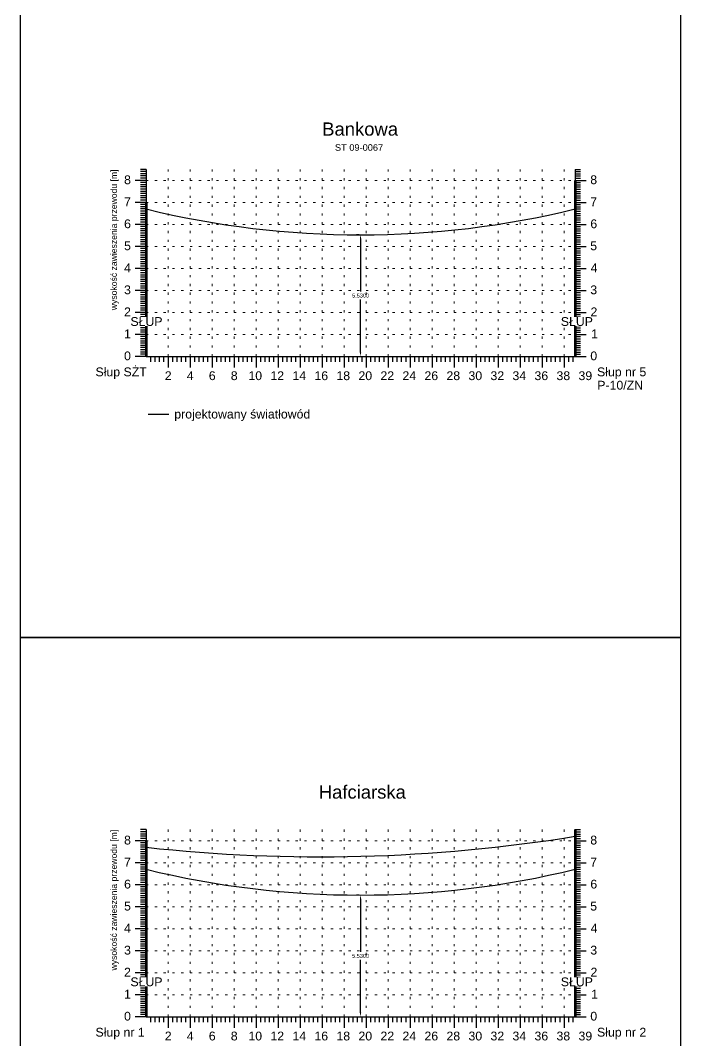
# Model space of a CAD drawing. Header units: metres. Extents: x -155 to 1812, y 681 to 886.
# Drawn here: x 834.54 to 864.54, y 722.21 to 768.57 of the extents above; entities that cross this region are included whole.
import ezdxf

# ---------------------------------------------------------------- set-up
doc = ezdxf.new("R2010")
doc.units = ezdxf.units.M
doc.header["$MEASUREMENT"] = 0
doc.linetypes.add('ACAD_ISO07W100', pattern=[3, 0, -3])
doc.styles.get("Standard").update_dxf_attribs({"font": 'arial.ttf'})
doc.dimstyles.get("Standard").update_dxf_attribs({"dimtxt": 0.18, "dimasz": 0.18, "dimexe": 0.18, "dimexo": 0.0625, "dimgap": 0.09, "dimtad": 0, "dimtih": 1, "dimtoh": 1, "dimdec": 4, "dimzin": 0, "dimdsep": 46, "dimtxsty": 'Standard', "dimcen": 0.09, "dimadec": 0, "dimazin": 0, "dimtfac": 1, "dimtdec": 4, "dimtofl": 0, "dimtmove": 0, "dimatfit": 3, "dimfxl": 1, "dimtolj": 1, "dimtzin": 0, "dimarcsym": 0})

# ---------------------------------------------------------------- blocks, each defined once
blk = doc.blocks.new('*D260')
at = {"color": 0, "lineweight": -2}
for p, q in [((849.938, 758.828), (849.82, 758.828)), ((850, 758.648), (850, 756.245)), ((850, 753.478), (850, 755.881)), ((842.913, 753.298), (850.18, 753.298))]:
    blk.add_line(p, q, dxfattribs=at)
at = {"color": 0}
for points in [[(850.03, 758.648), (849.97, 758.648), (850, 758.828)], [(849.97, 753.478), (850.03, 753.478), (850, 753.298)]]:
    blk.add_solid(points, dxfattribs=at)
at = {"layer": 'Defpoints', "color": 0}
for p in [(850, 758.828), (842.85, 753.298), (850, 753.298)]:
    blk.add_point(p, dxfattribs=at)
at = {"color": 0, "lineweight": 25, "insert": (850, 756.063), "char_height": 0.18, "attachment_point": 5}
blk.add_mtext('\\A1;5.5300', dxfattribs=at)
blk = doc.blocks.new('*D218')
at = {"color": 0, "lineweight": -2}
for p, q in [((849.938, 728.828), (849.82, 728.828)), ((850, 728.648), (850, 726.245)), ((850, 723.478), (850, 725.881)), ((842.913, 723.298), (850.18, 723.298))]:
    blk.add_line(p, q, dxfattribs=at)
at = {"color": 0}
for points in [[(850.03, 728.648), (849.97, 728.648), (850, 728.828)], [(849.97, 723.478), (850.03, 723.478), (850, 723.298)]]:
    blk.add_solid(points, dxfattribs=at)
at = {"layer": 'Defpoints', "color": 0}
for p in [(850, 728.828), (842.85, 723.298), (850, 723.298)]:
    blk.add_point(p, dxfattribs=at)
at = {"color": 0, "lineweight": 25, "insert": (850, 726.063), "char_height": 0.18, "attachment_point": 5}
blk.add_mtext('\\A1;5.5300', dxfattribs=at)

msp = doc.modelspace()

# ---------------------------------------------------------------- linework, layer by layer
for p, q in [((840.25039, 761.79803), (840.00039, 761.79803)), ((840.25039, 761.69803), (840.00039, 761.69803)), ((840.25039, 761.59803), (840.00039, 761.59803)), ((840.25039, 761.79803), (840.25039, 753.29803)), ((859.75039, 761.79803), (859.75039, 753.29803)), ((859.75039, 761.79803), (860.00039, 761.79803)), ((859.75039, 761.69803), (860.00039, 761.69803)), ((859.75039, 761.59803), (860.00039, 761.59803)), ((840.25039, 761.29803), (839.75039, 761.29803)), ((840.25039, 761.29803), (839.75039, 761.29803)), ((840.25039, 761.49803), (840.00039, 761.49803)), ((840.25039, 761.39803), (840.00039, 761.39803)), ((840.25039, 761.19803), (840.00039, 761.19803)), ((840.25039, 761.09803), (840.00039, 761.09803)), ((859.75039, 761.49803), (860.00039, 761.49803)), ((859.75039, 761.39803), (860.00039, 761.39803)), ((859.75039, 761.29803), (860.25039, 761.29803)), ((859.75039, 761.29803), (860.25039, 761.29803)), ((859.75039, 761.19803), (860.00039, 761.19803)), ((859.75039, 761.09803), (860.00039, 761.09803)), ((840.25039, 760.99803), (840.00039, 760.99803)), ((840.25039, 760.89803), (840.00039, 760.89803)), ((840.25039, 760.79803), (840.00039, 760.79803)), ((840.25039, 760.69803), (840.00039, 760.69803)), ((859.75039, 760.99803), (860.00039, 760.99803)), ((859.75039, 760.89803), (860.00039, 760.89803)), ((859.75039, 760.79803), (860.00039, 760.79803)), ((859.75039, 760.69803), (860.00039, 760.69803)), ((840.25039, 760.29803), (839.75039, 760.29803)), ((840.25039, 760.29803), (839.75039, 760.29803)), ((840.25039, 760.59803), (840.00039, 760.59803)), ((840.25039, 760.49803), (840.00039, 760.49803)), ((840.25039, 760.39803), (840.00039, 760.39803)), ((840.25039, 760.19803), (840.00039, 760.19803)), ((859.75039, 760.59803), (860.00039, 760.59803)), ((859.75039, 760.49803), (860.00039, 760.49803)), ((859.75039, 760.39803), (860.00039, 760.39803)), ((859.75039, 760.29803), (860.25039, 760.29803)), ((859.75039, 760.29803), (860.25039, 760.29803)), ((859.75039, 760.19803), (860.00039, 760.19803)), ((840.25039, 760.09803), (840.00039, 760.09803)), ((840.25039, 759.99803), (840.00039, 759.99803)), ((840.25039, 759.89803), (840.00039, 759.89803)), ((840.25039, 759.79803), (840.00039, 759.79803)), ((840.25039, 759.69803), (840.00039, 759.69803)), ((859.75039, 760.09803), (860.00039, 760.09803)), ((859.75039, 759.99803), (860.00039, 759.99803)), ((859.75039, 759.89803), (860.00039, 759.89803)), ((859.75039, 759.79803), (860.00039, 759.79803)), ((859.75039, 759.69803), (860.00039, 759.69803)), ((840.25039, 759.29803), (839.75039, 759.29803)), ((840.25039, 759.29803), (839.75039, 759.29803)), ((840.25039, 759.59803), (840.00039, 759.59803)), ((840.25039, 759.49803), (840.00039, 759.49803)), ((840.25039, 759.39803), (840.00039, 759.39803)), ((859.75039, 759.59803), (860.00039, 759.59803)), ((859.75039, 759.49803), (860.00039, 759.49803)), ((859.75039, 759.39803), (860.00039, 759.39803)), ((859.75039, 759.29803), (860.25039, 759.29803)), ((859.75039, 759.29803), (860.25039, 759.29803)), ((840.25039, 759.19803), (840.00039, 759.19803)), ((840.25039, 759.09803), (840.00039, 759.09803)), ((840.25039, 758.99803), (840.00039, 758.99803)), ((840.25039, 758.89803), (840.00039, 758.89803)), ((840.25039, 758.79803), (840.00039, 758.79803)), ((859.75039, 759.19803), (860.00039, 759.19803)), ((859.75039, 759.09803), (860.00039, 759.09803)), ((859.75039, 758.99803), (860.00039, 758.99803)), ((859.75039, 758.89803), (860.00039, 758.89803)), ((859.75039, 758.79803), (860.00039, 758.79803)), ((840.25039, 758.29803), (839.75039, 758.29803)), ((840.25039, 758.29803), (839.75039, 758.29803)), ((840.25039, 758.69803), (840.00039, 758.69803)), ((840.25039, 758.59803), (840.00039, 758.59803)), ((840.25039, 758.49803), (840.00039, 758.49803)), ((840.25039, 758.39803), (840.00039, 758.39803)), ((859.75039, 758.69803), (860.00039, 758.69803)), ((859.75039, 758.59803), (860.00039, 758.59803)), ((859.75039, 758.49803), (860.00039, 758.49803)), ((859.75039, 758.39803), (860.00039, 758.39803)), ((859.75039, 758.29803), (860.25039, 758.29803)), ((859.75039, 758.29803), (860.25039, 758.29803)), ((840.25039, 758.19803), (840.00039, 758.19803)), ((840.25039, 758.09803), (840.00039, 758.09803)), ((840.25039, 757.99803), (840.00039, 757.99803)), ((840.25039, 757.89803), (840.00039, 757.89803)), ((859.75039, 758.19803), (860.00039, 758.19803)), ((859.75039, 758.09803), (860.00039, 758.09803)), ((859.75039, 757.99803), (860.00039, 757.99803)), ((859.75039, 757.89803), (860.00039, 757.89803)), ((840.25039, 757.79803), (840.00039, 757.79803)), ((840.25039, 757.69803), (840.00039, 757.69803)), ((840.25039, 757.59803), (840.00039, 757.59803)), ((840.25039, 757.49803), (840.00039, 757.49803)), ((840.25039, 757.39803), (840.00039, 757.39803)), ((859.75039, 757.79803), (860.00039, 757.79803)), ((859.75039, 757.69803), (860.00039, 757.69803)), ((859.75039, 757.59803), (860.00039, 757.59803)), ((859.75039, 757.49803), (860.00039, 757.49803)), ((859.75039, 757.39803), (860.00039, 757.39803)), ((840.25039, 757.29803), (839.75039, 757.29803)), ((840.25039, 757.29803), (839.75039, 757.29803)), ((840.25039, 757.19803), (840.00039, 757.19803)), ((840.25039, 757.09803), (840.00039, 757.09803)), ((840.25039, 756.99803), (840.00039, 756.99803)), ((859.75039, 757.29803), (860.25039, 757.29803)), ((859.75039, 757.29803), (860.25039, 757.29803)), ((859.75039, 757.19803), (860.00039, 757.19803)), ((859.75039, 757.09803), (860.00039, 757.09803)), ((859.75039, 756.99803), (860.00039, 756.99803)), ((840.25039, 756.89803), (840.00039, 756.89803)), ((840.25039, 756.79803), (840.00039, 756.79803)), ((840.25039, 756.69803), (840.00039, 756.69803)), ((840.25039, 756.59803), (840.00039, 756.59803)), ((840.25039, 756.49803), (840.00039, 756.49803)), ((859.75039, 756.89803), (860.00039, 756.89803)), ((859.75039, 756.79803), (860.00039, 756.79803)), ((859.75039, 756.69803), (860.00039, 756.69803)), ((859.75039, 756.59803), (860.00039, 756.59803)), ((859.75039, 756.49803), (860.00039, 756.49803)), ((840.25039, 756.29803), (839.75039, 756.29803)), ((840.25039, 756.29803), (839.75039, 756.29803)), ((840.25039, 756.39803), (840.00039, 756.39803)), ((840.25039, 756.19803), (840.00039, 756.19803)), ((840.25039, 756.09803), (840.00039, 756.09803)), ((840.25039, 755.99803), (840.00039, 755.99803)), ((859.75039, 756.39803), (860.00039, 756.39803)), ((859.75039, 756.29803), (860.25039, 756.29803)), ((859.75039, 756.29803), (860.25039, 756.29803)), ((859.75039, 756.19803), (860.00039, 756.19803)), ((859.75039, 756.09803), (860.00039, 756.09803)), ((859.75039, 755.99803), (860.00039, 755.99803)), ((840.25039, 755.89803), (840.00039, 755.89803)), ((840.25039, 755.79803), (840.00039, 755.79803)), ((840.25039, 755.69803), (840.00039, 755.69803)), ((840.25039, 755.59803), (840.00039, 755.59803)), ((859.75039, 755.89803), (860.00039, 755.89803)), ((859.75039, 755.79803), (860.00039, 755.79803)), ((859.75039, 755.69803), (860.00039, 755.69803)), ((859.75039, 755.59803), (860.00039, 755.59803)), ((840.25039, 755.29803), (839.75039, 755.29803)), ((840.25039, 755.29803), (839.75039, 755.29803)), ((840.25039, 755.49803), (840.00039, 755.49803)), ((840.25039, 755.39803), (840.00039, 755.39803)), ((840.25039, 755.19803), (840.00039, 755.19803)), ((840.25039, 755.09803), (840.00039, 755.09803)), ((859.75039, 755.49803), (860.00039, 755.49803)), ((859.75039, 755.39803), (860.00039, 755.39803)), ((859.75039, 755.29803), (860.25039, 755.29803)), ((859.75039, 755.29803), (860.25039, 755.29803)), ((859.75039, 755.19803), (860.00039, 755.19803)), ((859.75039, 755.09803), (860.00039, 755.09803)), ((840.25039, 754.99803), (840.00039, 754.99803)), ((840.25039, 754.89803), (840.00039, 754.89803)), ((840.25039, 754.79803), (840.00039, 754.79803)), ((840.25039, 754.69803), (840.00039, 754.69803)), ((840.25039, 754.59803), (840.00039, 754.59803)), ((859.75039, 754.99803), (860.00039, 754.99803)), ((859.75039, 754.89803), (860.00039, 754.89803)), ((859.75039, 754.79803), (860.00039, 754.79803)), ((859.75039, 754.69803), (860.00039, 754.69803)), ((859.75039, 754.59803), (860.00039, 754.59803)), ((840.25039, 754.29803), (839.75039, 754.29803)), ((840.25039, 754.29803), (839.75039, 754.29803)), ((840.25039, 754.49803), (840.00039, 754.49803)), ((840.25039, 754.39803), (840.00039, 754.39803)), ((840.25039, 754.19803), (840.00039, 754.19803)), ((859.75039, 754.49803), (860.00039, 754.49803)), ((859.75039, 754.39803), (860.00039, 754.39803)), ((859.75039, 754.29803), (860.25039, 754.29803)), ((859.75039, 754.29803), (860.25039, 754.29803)), ((859.75039, 754.19803), (860.00039, 754.19803)), ((840.25039, 754.09803), (840.00039, 754.09803)), ((840.25039, 753.99803), (840.00039, 753.99803)), ((840.25039, 753.89803), (840.00039, 753.89803)), ((840.25039, 753.79803), (840.00039, 753.79803)), ((840.25039, 753.69803), (840.00039, 753.69803)), ((859.75039, 754.09803), (860.00039, 754.09803)), ((859.75039, 753.99803), (860.00039, 753.99803)), ((859.75039, 753.89803), (860.00039, 753.89803)), ((859.75039, 753.79803), (860.00039, 753.79803)), ((859.75039, 753.69803), (860.00039, 753.69803)), ((840.25039, 753.29803), (839.75039, 753.29803)), ((840.25039, 753.59803), (840.00039, 753.59803)), ((840.25039, 753.49803), (840.00039, 753.49803)), ((840.25039, 753.39803), (840.00039, 753.39803)), ((840.25039, 753.29803), (840.00039, 753.29803)), ((840.25039, 753.29803), (859.75039, 753.29803)), ((840.45039, 753.29803), (840.45039, 753.04803)), ((840.65039, 753.29803), (840.65039, 753.04803)), ((840.85039, 753.29803), (840.85039, 753.04803)), ((841.05039, 753.29803), (841.05039, 753.04803)), ((841.25039, 753.29803), (841.25039, 752.79803)), ((841.45039, 753.29803), (841.45039, 753.04803)), ((841.65039, 753.29803), (841.65039, 753.04803)), ((841.85039, 753.29803), (841.85039, 753.04803)), ((842.05039, 753.29803), (842.05039, 753.04803)), ((842.25039, 753.29803), (842.25039, 752.79803)), ((842.45039, 753.29803), (842.45039, 753.04803)), ((842.65039, 753.29803), (842.65039, 753.04803)), ((842.85039, 753.29803), (842.85039, 753.04803)), ((843.05039, 753.29803), (843.05039, 753.04803)), ((843.25039, 753.29803), (843.25039, 752.79803)), ((843.45039, 753.29803), (843.45039, 753.04803)), ((843.65039, 753.29803), (843.65039, 753.04803)), ((843.85039, 753.29803), (843.85039, 753.04803)), ((844.05039, 753.29803), (844.05039, 753.04803)), ((844.25039, 753.29803), (844.25039, 752.79803)), ((844.45039, 753.29803), (844.45039, 753.04803)), ((844.65039, 753.29803), (844.65039, 753.04803)), ((844.85039, 753.29803), (844.85039, 753.04803)), ((845.05039, 753.29803), (845.05039, 753.04803)), ((845.25039, 753.29803), (845.25039, 752.79803)), ((845.45039, 753.29803), (845.45039, 753.04803)), ((845.65039, 753.29803), (845.65039, 753.04803)), ((845.85039, 753.29803), (845.85039, 753.04803)), ((846.05039, 753.29803), (846.05039, 753.04803)), ((846.25039, 753.29803), (846.25039, 752.79803)), ((846.45039, 753.29803), (846.45039, 753.04803)), ((846.65039, 753.29803), (846.65039, 753.04803)), ((846.85039, 753.29803), (846.85039, 753.04803)), ((847.05039, 753.29803), (847.05039, 753.04803)), ((847.25039, 753.29803), (847.25039, 752.79803)), ((847.45039, 753.29803), (847.45039, 753.04803)), ((847.65039, 753.29803), (847.65039, 753.04803)), ((847.85039, 753.29803), (847.85039, 753.04803)), ((848.05039, 753.29803), (848.05039, 753.04803)), ((848.25039, 753.29803), (848.25039, 752.79803)), ((848.45039, 753.29803), (848.45039, 753.04803)), ((848.65039, 753.29803), (848.65039, 753.04803)), ((848.85039, 753.29803), (848.85039, 753.04803)), ((849.05039, 753.29803), (849.05039, 753.04803)), ((849.25039, 753.29803), (849.25039, 752.79803)), ((849.45039, 753.29803), (849.45039, 753.04803)), ((849.65039, 753.29803), (849.65039, 753.04803)), ((849.85039, 753.29803), (849.85039, 753.04803)), ((850.05039, 753.29803), (850.05039, 753.04803)), ((850.25039, 753.29803), (850.25039, 752.79803)), ((850.45039, 753.29803), (850.45039, 753.04803)), ((850.65039, 753.29803), (850.65039, 753.04803)), ((850.85039, 753.29803), (850.85039, 753.04803)), ((851.05039, 753.29803), (851.05039, 753.04803)), ((851.25039, 753.29803), (851.25039, 752.79803)), ((851.45039, 753.29803), (851.45039, 753.04803)), ((851.65039, 753.29803), (851.65039, 753.04803)), ((851.85039, 753.29803), (851.85039, 753.04803)), ((852.05039, 753.29803), (852.05039, 753.04803)), ((852.25039, 753.29803), (852.25039, 752.79803)), ((852.45039, 753.29803), (852.45039, 753.04803)), ((852.65039, 753.29803), (852.65039, 753.04803)), ((852.85039, 753.29803), (852.85039, 753.04803)), ((853.05039, 753.29803), (853.05039, 753.04803)), ((853.25039, 753.29803), (853.25039, 752.79803)), ((853.45039, 753.29803), (853.45039, 753.04803)), ((853.65039, 753.29803), (853.65039, 753.04803)), ((853.85039, 753.29803), (853.85039, 753.04803)), ((854.05039, 753.29803), (854.05039, 753.04803)), ((854.25039, 753.29803), (854.25039, 752.79803)), ((854.45039, 753.29803), (854.45039, 753.04803)), ((854.65039, 753.29803), (854.65039, 753.04803)), ((854.85039, 753.29803), (854.85039, 753.04803)), ((855.05039, 753.29803), (855.05039, 753.04803)), ((855.25039, 753.29803), (855.25039, 752.79803)), ((855.45039, 753.29803), (855.45039, 753.04803)), ((855.65039, 753.29803), (855.65039, 753.04803)), ((855.85039, 753.29803), (855.85039, 753.04803)), ((856.05039, 753.29803), (856.05039, 753.04803)), ((856.25039, 753.29803), (856.25039, 752.79803)), ((856.45039, 753.29803), (856.45039, 753.04803)), ((856.65039, 753.29803), (856.65039, 753.04803)), ((856.85039, 753.29803), (856.85039, 753.04803)), ((857.05039, 753.29803), (857.05039, 753.04803)), ((857.25039, 753.29803), (857.25039, 752.79803)), ((857.45039, 753.29803), (857.45039, 753.04803)), ((857.65039, 753.29803), (857.65039, 753.04803)), ((857.85039, 753.29803), (857.85039, 753.04803)), ((858.05039, 753.29803), (858.05039, 753.04803)), ((858.25039, 753.29803), (858.25039, 752.79803)), ((858.45039, 753.29803), (858.45039, 753.04803)), ((858.65039, 753.29803), (858.65039, 753.04803)), ((858.85039, 753.29803), (858.85039, 753.04803)), ((859.05039, 753.29803), (859.05039, 753.04803)), ((859.25039, 753.29803), (859.25039, 752.79803)), ((859.45039, 753.29803), (859.45039, 753.04803)), ((859.65039, 753.29803), (859.65039, 753.04803)), ((859.75039, 753.59803), (860.00039, 753.59803)), ((859.75039, 753.49803), (860.00039, 753.49803)), ((859.75039, 753.39803), (860.00039, 753.39803)), ((859.75039, 753.29803), (860.25039, 753.29803)), ((859.75039, 753.29803), (860.00039, 753.29803)), ((840.25039, 731.79803), (840.00039, 731.79803)), ((840.25039, 731.69803), (840.00039, 731.69803)), ((840.25039, 731.59803), (840.00039, 731.59803)), ((840.25039, 731.49803), (840.00039, 731.49803)), ((840.25039, 731.79803), (840.25039, 723.29803)), ((859.75039, 731.79803), (859.75039, 723.29803)), ((859.75039, 731.79803), (860.00039, 731.79803)), ((859.75039, 731.69803), (860.00039, 731.69803)), ((859.75039, 731.59803), (860.00039, 731.59803)), ((859.75039, 731.49803), (860.00039, 731.49803)), ((840.25039, 731.29803), (839.75039, 731.29803)), ((840.25039, 731.29803), (839.75039, 731.29803)), ((840.25039, 731.39803), (840.00039, 731.39803)), ((840.25039, 731.19803), (840.00039, 731.19803)), ((840.25039, 731.09803), (840.00039, 731.09803)), ((840.25039, 730.99803), (840.00039, 730.99803)), ((859.75039, 731.39803), (860.00039, 731.39803)), ((859.75039, 731.29803), (860.25039, 731.29803)), ((859.75039, 731.29803), (860.25039, 731.29803)), ((859.75039, 731.19803), (860.00039, 731.19803)), ((859.75039, 731.09803), (860.00039, 731.09803)), ((859.75039, 730.99803), (860.00039, 730.99803)), ((840.25039, 730.89803), (840.00039, 730.89803)), ((840.25039, 730.79803), (840.00039, 730.79803)), ((840.25039, 730.69803), (840.00039, 730.69803)), ((840.25039, 730.59803), (840.00039, 730.59803)), ((840.25039, 730.49803), (840.00039, 730.49803)), ((859.75039, 730.89803), (860.00039, 730.89803)), ((859.75039, 730.79803), (860.00039, 730.79803)), ((859.75039, 730.69803), (860.00039, 730.69803)), ((859.75039, 730.59803), (860.00039, 730.59803)), ((859.75039, 730.49803), (860.00039, 730.49803)), ((840.25039, 730.29803), (839.75039, 730.29803)), ((840.25039, 730.29803), (839.75039, 730.29803)), ((840.25039, 730.39803), (840.00039, 730.39803)), ((840.25039, 730.19803), (840.00039, 730.19803)), ((840.25039, 730.09803), (840.00039, 730.09803)), ((859.75039, 730.39803), (860.00039, 730.39803)), ((859.75039, 730.29803), (860.25039, 730.29803)), ((859.75039, 730.29803), (860.25039, 730.29803)), ((859.75039, 730.19803), (860.00039, 730.19803)), ((859.75039, 730.09803), (860.00039, 730.09803)), ((840.25039, 729.99803), (840.00039, 729.99803)), ((840.25039, 729.89803), (840.00039, 729.89803)), ((840.25039, 729.79803), (840.00039, 729.79803)), ((840.25039, 729.69803), (840.00039, 729.69803)), ((840.25039, 729.59803), (840.00039, 729.59803)), ((859.75039, 729.99803), (860.00039, 729.99803)), ((859.75039, 729.89803), (860.00039, 729.89803)), ((859.75039, 729.79803), (860.00039, 729.79803)), ((859.75039, 729.69803), (860.00039, 729.69803)), ((859.75039, 729.59803), (860.00039, 729.59803)), ((840.25039, 729.29803), (839.75039, 729.29803)), ((840.25039, 729.29803), (839.75039, 729.29803)), ((840.25039, 729.49803), (840.00039, 729.49803)), ((840.25039, 729.39803), (840.00039, 729.39803)), ((840.25039, 729.19803), (840.00039, 729.19803)), ((840.25039, 729.09803), (840.00039, 729.09803)), ((859.75039, 729.49803), (860.00039, 729.49803)), ((859.75039, 729.39803), (860.00039, 729.39803)), ((859.75039, 729.29803), (860.25039, 729.29803)), ((859.75039, 729.29803), (860.25039, 729.29803)), ((859.75039, 729.19803), (860.00039, 729.19803)), ((859.75039, 729.09803), (860.00039, 729.09803)), ((840.25039, 728.99803), (840.00039, 728.99803)), ((840.25039, 728.89803), (840.00039, 728.89803)), ((840.25039, 728.79803), (840.00039, 728.79803)), ((840.25039, 728.69803), (840.00039, 728.69803)), ((859.75039, 728.99803), (860.00039, 728.99803)), ((859.75039, 728.89803), (860.00039, 728.89803)), ((859.75039, 728.79803), (860.00039, 728.79803)), ((859.75039, 728.69803), (860.00039, 728.69803)), ((840.25039, 728.29803), (839.75039, 728.29803)), ((840.25039, 728.29803), (839.75039, 728.29803)), ((840.25039, 728.59803), (840.00039, 728.59803)), ((840.25039, 728.49803), (840.00039, 728.49803)), ((840.25039, 728.39803), (840.00039, 728.39803)), ((840.25039, 728.19803), (840.00039, 728.19803)), ((859.75039, 728.59803), (860.00039, 728.59803)), ((859.75039, 728.49803), (860.00039, 728.49803)), ((859.75039, 728.39803), (860.00039, 728.39803)), ((859.75039, 728.29803), (860.25039, 728.29803)), ((859.75039, 728.29803), (860.25039, 728.29803)), ((859.75039, 728.19803), (860.00039, 728.19803)), ((840.25039, 728.09803), (840.00039, 728.09803)), ((840.25039, 727.99803), (840.00039, 727.99803)), ((840.25039, 727.89803), (840.00039, 727.89803)), ((840.25039, 727.79803), (840.00039, 727.79803)), ((859.75039, 728.09803), (860.00039, 728.09803)), ((859.75039, 727.99803), (860.00039, 727.99803)), ((859.75039, 727.89803), (860.00039, 727.89803)), ((859.75039, 727.79803), (860.00039, 727.79803)), ((840.25039, 727.29803), (839.75039, 727.29803)), ((840.25039, 727.29803), (839.75039, 727.29803)), ((840.25039, 727.69803), (840.00039, 727.69803)), ((840.25039, 727.59803), (840.00039, 727.59803)), ((840.25039, 727.49803), (840.00039, 727.49803)), ((840.25039, 727.39803), (840.00039, 727.39803)), ((859.75039, 727.69803), (860.00039, 727.69803)), ((859.75039, 727.59803), (860.00039, 727.59803)), ((859.75039, 727.49803), (860.00039, 727.49803)), ((859.75039, 727.39803), (860.00039, 727.39803)), ((859.75039, 727.29803), (860.25039, 727.29803)), ((859.75039, 727.29803), (860.25039, 727.29803)), ((840.25039, 727.19803), (840.00039, 727.19803)), ((840.25039, 727.09803), (840.00039, 727.09803)), ((840.25039, 726.99803), (840.00039, 726.99803)), ((840.25039, 726.89803), (840.00039, 726.89803)), ((840.25039, 726.79803), (840.00039, 726.79803)), ((859.75039, 727.19803), (860.00039, 727.19803)), ((859.75039, 727.09803), (860.00039, 727.09803)), ((859.75039, 726.99803), (860.00039, 726.99803)), ((859.75039, 726.89803), (860.00039, 726.89803)), ((859.75039, 726.79803), (860.00039, 726.79803)), ((840.25039, 726.69803), (840.00039, 726.69803)), ((840.25039, 726.59803), (840.00039, 726.59803)), ((840.25039, 726.49803), (840.00039, 726.49803)), ((840.25039, 726.39803), (840.00039, 726.39803)), ((859.75039, 726.69803), (860.00039, 726.69803)), ((859.75039, 726.59803), (860.00039, 726.59803)), ((859.75039, 726.49803), (860.00039, 726.49803)), ((859.75039, 726.39803), (860.00039, 726.39803)), ((840.25039, 726.29803), (839.75039, 726.29803)), ((840.25039, 726.29803), (839.75039, 726.29803)), ((840.25039, 726.19803), (840.00039, 726.19803)), ((840.25039, 726.09803), (840.00039, 726.09803)), ((840.25039, 725.99803), (840.00039, 725.99803)), ((840.25039, 725.89803), (840.00039, 725.89803)), ((859.75039, 726.29803), (860.25039, 726.29803)), ((859.75039, 726.29803), (860.25039, 726.29803)), ((859.75039, 726.19803), (860.00039, 726.19803)), ((859.75039, 726.09803), (860.00039, 726.09803)), ((859.75039, 725.99803), (860.00039, 725.99803)), ((859.75039, 725.89803), (860.00039, 725.89803)), ((840.25039, 725.79803), (840.00039, 725.79803)), ((840.25039, 725.69803), (840.00039, 725.69803)), ((840.25039, 725.59803), (840.00039, 725.59803)), ((840.25039, 725.49803), (840.00039, 725.49803)), ((840.25039, 725.39803), (840.00039, 725.39803)), ((859.75039, 725.79803), (860.00039, 725.79803)), ((859.75039, 725.69803), (860.00039, 725.69803)), ((859.75039, 725.59803), (860.00039, 725.59803)), ((859.75039, 725.49803), (860.00039, 725.49803)), ((859.75039, 725.39803), (860.00039, 725.39803)), ((840.25039, 725.29803), (839.75039, 725.29803)), ((840.25039, 725.29803), (839.75039, 725.29803)), ((840.25039, 725.19803), (840.00039, 725.19803)), ((840.25039, 725.09803), (840.00039, 725.09803)), ((840.25039, 724.99803), (840.00039, 724.99803)), ((859.75039, 725.29803), (860.25039, 725.29803)), ((859.75039, 725.29803), (860.25039, 725.29803)), ((859.75039, 725.19803), (860.00039, 725.19803)), ((859.75039, 725.09803), (860.00039, 725.09803)), ((859.75039, 724.99803), (860.00039, 724.99803)), ((840.25039, 724.89803), (840.00039, 724.89803)), ((840.25039, 724.79803), (840.00039, 724.79803)), ((840.25039, 724.69803), (840.00039, 724.69803)), ((840.25039, 724.59803), (840.00039, 724.59803)), ((840.25039, 724.49803), (840.00039, 724.49803)), ((859.75039, 724.89803), (860.00039, 724.89803)), ((859.75039, 724.79803), (860.00039, 724.79803)), ((859.75039, 724.69803), (860.00039, 724.69803)), ((859.75039, 724.59803), (860.00039, 724.59803)), ((859.75039, 724.49803), (860.00039, 724.49803)), ((840.25039, 724.29803), (839.75039, 724.29803)), ((840.25039, 724.29803), (839.75039, 724.29803)), ((840.25039, 724.39803), (840.00039, 724.39803)), ((840.25039, 724.19803), (840.00039, 724.19803)), ((840.25039, 724.09803), (840.00039, 724.09803)), ((840.25039, 723.99803), (840.00039, 723.99803)), ((859.75039, 724.39803), (860.00039, 724.39803)), ((859.75039, 724.29803), (860.25039, 724.29803)), ((859.75039, 724.29803), (860.25039, 724.29803)), ((859.75039, 724.19803), (860.00039, 724.19803)), ((859.75039, 724.09803), (860.00039, 724.09803)), ((859.75039, 723.99803), (860.00039, 723.99803)), ((840.25039, 723.89803), (840.00039, 723.89803)), ((840.25039, 723.79803), (840.00039, 723.79803)), ((840.25039, 723.69803), (840.00039, 723.69803)), ((840.25039, 723.59803), (840.00039, 723.59803)), ((859.75039, 723.89803), (860.00039, 723.89803)), ((859.75039, 723.79803), (860.00039, 723.79803)), ((859.75039, 723.69803), (860.00039, 723.69803)), ((859.75039, 723.59803), (860.00039, 723.59803)), ((840.25039, 723.29803), (839.75039, 723.29803)), ((840.25039, 723.49803), (840.00039, 723.49803)), ((840.25039, 723.39803), (840.00039, 723.39803)), ((840.25039, 723.29803), (840.00039, 723.29803)), ((840.25039, 723.29803), (859.75039, 723.29803)), ((840.45039, 723.29803), (840.45039, 723.04803)), ((840.65039, 723.29803), (840.65039, 723.04803)), ((840.85039, 723.29803), (840.85039, 723.04803)), ((841.05039, 723.29803), (841.05039, 723.04803)), ((841.25039, 723.29803), (841.25039, 722.79803)), ((841.45039, 723.29803), (841.45039, 723.04803)), ((841.65039, 723.29803), (841.65039, 723.04803)), ((841.85039, 723.29803), (841.85039, 723.04803)), ((842.05039, 723.29803), (842.05039, 723.04803)), ((842.25039, 723.29803), (842.25039, 722.79803)), ((842.45039, 723.29803), (842.45039, 723.04803)), ((842.65039, 723.29803), (842.65039, 723.04803)), ((842.85039, 723.29803), (842.85039, 723.04803)), ((843.05039, 723.29803), (843.05039, 723.04803)), ((843.25039, 723.29803), (843.25039, 722.79803)), ((843.45039, 723.29803), (843.45039, 723.04803)), ((843.65039, 723.29803), (843.65039, 723.04803)), ((843.85039, 723.29803), (843.85039, 723.04803)), ((844.05039, 723.29803), (844.05039, 723.04803)), ((844.25039, 723.29803), (844.25039, 722.79803)), ((844.45039, 723.29803), (844.45039, 723.04803)), ((844.65039, 723.29803), (844.65039, 723.04803)), ((844.85039, 723.29803), (844.85039, 723.04803)), ((845.05039, 723.29803), (845.05039, 723.04803)), ((845.25039, 723.29803), (845.25039, 722.79803)), ((845.45039, 723.29803), (845.45039, 723.04803)), ((845.65039, 723.29803), (845.65039, 723.04803)), ((845.85039, 723.29803), (845.85039, 723.04803)), ((846.05039, 723.29803), (846.05039, 723.04803)), ((846.25039, 723.29803), (846.25039, 722.79803)), ((846.45039, 723.29803), (846.45039, 723.04803)), ((846.65039, 723.29803), (846.65039, 723.04803)), ((846.85039, 723.29803), (846.85039, 723.04803)), ((847.05039, 723.29803), (847.05039, 723.04803)), ((847.25039, 723.29803), (847.25039, 722.79803)), ((847.45039, 723.29803), (847.45039, 723.04803)), ((847.65039, 723.29803), (847.65039, 723.04803)), ((847.85039, 723.29803), (847.85039, 723.04803)), ((848.05039, 723.29803), (848.05039, 723.04803)), ((848.25039, 723.29803), (848.25039, 722.79803)), ((848.45039, 723.29803), (848.45039, 723.04803)), ((848.65039, 723.29803), (848.65039, 723.04803)), ((848.85039, 723.29803), (848.85039, 723.04803)), ((849.05039, 723.29803), (849.05039, 723.04803)), ((849.25039, 723.29803), (849.25039, 722.79803)), ((849.45039, 723.29803), (849.45039, 723.04803)), ((849.65039, 723.29803), (849.65039, 723.04803)), ((849.85039, 723.29803), (849.85039, 723.04803)), ((850.05039, 723.29803), (850.05039, 723.04803)), ((850.25039, 723.29803), (850.25039, 722.79803)), ((850.45039, 723.29803), (850.45039, 723.04803)), ((850.65039, 723.29803), (850.65039, 723.04803)), ((850.85039, 723.29803), (850.85039, 723.04803)), ((851.05039, 723.29803), (851.05039, 723.04803)), ((851.25039, 723.29803), (851.25039, 722.79803)), ((851.45039, 723.29803), (851.45039, 723.04803)), ((851.65039, 723.29803), (851.65039, 723.04803)), ((851.85039, 723.29803), (851.85039, 723.04803)), ((852.05039, 723.29803), (852.05039, 723.04803)), ((852.25039, 723.29803), (852.25039, 722.79803)), ((852.45039, 723.29803), (852.45039, 723.04803)), ((852.65039, 723.29803), (852.65039, 723.04803)), ((852.85039, 723.29803), (852.85039, 723.04803)), ((853.05039, 723.29803), (853.05039, 723.04803)), ((853.25039, 723.29803), (853.25039, 722.79803)), ((853.45039, 723.29803), (853.45039, 723.04803)), ((853.65039, 723.29803), (853.65039, 723.04803)), ((853.85039, 723.29803), (853.85039, 723.04803)), ((854.05039, 723.29803), (854.05039, 723.04803)), ((854.25039, 723.29803), (854.25039, 722.79803)), ((854.45039, 723.29803), (854.45039, 723.04803)), ((854.65039, 723.29803), (854.65039, 723.04803)), ((854.85039, 723.29803), (854.85039, 723.04803)), ((855.05039, 723.29803), (855.05039, 723.04803)), ((855.25039, 723.29803), (855.25039, 722.79803)), ((855.45039, 723.29803), (855.45039, 723.04803)), ((855.65039, 723.29803), (855.65039, 723.04803)), ((855.85039, 723.29803), (855.85039, 723.04803)), ((856.05039, 723.29803), (856.05039, 723.04803)), ((856.25039, 723.29803), (856.25039, 722.79803)), ((856.45039, 723.29803), (856.45039, 723.04803)), ((856.65039, 723.29803), (856.65039, 723.04803)), ((856.85039, 723.29803), (856.85039, 723.04803)), ((857.05039, 723.29803), (857.05039, 723.04803)), ((857.25039, 723.29803), (857.25039, 722.79803)), ((857.45039, 723.29803), (857.45039, 723.04803)), ((857.65039, 723.29803), (857.65039, 723.04803)), ((857.85039, 723.29803), (857.85039, 723.04803)), ((858.05039, 723.29803), (858.05039, 723.04803)), ((858.25039, 723.29803), (858.25039, 722.79803)), ((858.45039, 723.29803), (858.45039, 723.04803)), ((858.65039, 723.29803), (858.65039, 723.04803)), ((858.85039, 723.29803), (858.85039, 723.04803)), ((859.05039, 723.29803), (859.05039, 723.04803)), ((859.25039, 723.29803), (859.25039, 722.79803)), ((859.45039, 723.29803), (859.45039, 723.04803)), ((859.65039, 723.29803), (859.65039, 723.04803)), ((859.75039, 723.49803), (860.00039, 723.49803)), ((859.75039, 723.39803), (860.00039, 723.39803)), ((859.75039, 723.29803), (860.25039, 723.29803)), ((859.75039, 723.29803), (860.00039, 723.29803))]:
    msp.add_line(p, q)
at = {"linetype": 'ACAD_ISO07W100', "lineweight": 15, "ltscale": 0.1}
for p, q in [((841.25039, 753.29803), (841.25039, 761.79803)), ((842.25039, 753.29803), (842.25039, 761.79803)), ((843.25039, 753.29803), (843.25039, 761.79803)), ((844.25039, 753.29803), (844.25039, 761.79803)), ((845.25039, 753.29803), (845.25039, 761.79803)), ((846.25039, 753.29803), (846.25039, 761.79803)), ((847.25039, 753.29803), (847.25039, 761.79803)), ((848.25039, 753.29803), (848.25039, 761.79803)), ((849.25039, 753.29803), (849.25039, 761.79803)), ((850.25039, 753.29803), (850.25039, 761.79803)), ((851.25039, 753.29803), (851.25039, 761.79803)), ((852.25039, 753.29803), (852.25039, 761.79803)), ((853.25039, 753.29803), (853.25039, 761.79803)), ((854.25039, 753.29803), (854.25039, 761.79803)), ((855.25039, 753.29803), (855.25039, 761.79803)), ((856.25039, 753.29803), (856.25039, 761.79803)), ((857.25039, 753.29803), (857.25039, 761.79803)), ((858.25039, 753.29803), (858.25039, 761.79803)), ((859.25039, 753.29803), (859.25039, 761.79803)), ((859.75039, 753.29803), (859.75039, 761.79803)), ((840.25039, 761.29803), (859.75039, 761.29803)), ((840.25039, 760.29803), (859.75039, 760.29803)), ((840.25039, 759.29803), (859.75039, 759.29803)), ((840.25039, 758.29803), (859.75039, 758.29803)), ((840.25039, 757.29803), (859.75039, 757.29803)), ((840.25039, 756.29803), (859.75039, 756.29803)), ((840.25039, 755.29803), (859.75039, 755.29803)), ((840.25039, 754.29803), (859.75039, 754.29803)), ((840.25039, 753.29803), (859.75039, 753.29803)), ((841.25039, 723.29803), (841.25039, 731.79803)), ((842.25039, 723.29803), (842.25039, 731.79803)), ((843.25039, 723.29803), (843.25039, 731.79803)), ((844.25039, 723.29803), (844.25039, 731.79803)), ((845.25039, 723.29803), (845.25039, 731.79803)), ((846.25039, 723.29803), (846.25039, 731.79803)), ((847.25039, 723.29803), (847.25039, 731.79803)), ((848.25039, 723.29803), (848.25039, 731.79803)), ((849.25039, 723.29803), (849.25039, 731.79803)), ((850.25039, 723.29803), (850.25039, 731.79803)), ((851.25039, 723.29803), (851.25039, 731.79803)), ((852.25039, 723.29803), (852.25039, 731.79803)), ((853.25039, 723.29803), (853.25039, 731.79803)), ((854.25039, 723.29803), (854.25039, 731.79803)), ((855.25039, 723.29803), (855.25039, 731.79803)), ((856.25039, 723.29803), (856.25039, 731.79803)), ((857.25039, 723.29803), (857.25039, 731.79803)), ((858.25039, 723.29803), (858.25039, 731.79803)), ((859.25039, 723.29803), (859.25039, 731.79803)), ((859.75039, 723.29803), (859.75039, 731.79803)), ((840.25039, 731.29803), (859.75039, 731.29803)), ((840.25039, 730.29803), (859.75039, 730.29803)), ((840.25039, 729.29803), (859.75039, 729.29803)), ((840.25039, 728.29803), (859.75039, 728.29803)), ((840.25039, 727.29803), (859.75039, 727.29803)), ((840.25039, 726.29803), (859.75039, 726.29803)), ((840.25039, 725.29803), (859.75039, 725.29803)), ((840.25039, 724.29803), (859.75039, 724.29803)), ((840.25039, 723.29803), (859.75039, 723.29803))]:
    msp.add_line(p, q, dxfattribs=at)
at = {"lineweight": 100}
for p, q in [((859.75039, 761.29803), (859.75039, 753.29803)), ((840.25039, 760.29803), (840.25039, 753.29803)), ((859.75039, 731.79803), (859.75039, 723.29803)), ((840.25039, 731.29803), (840.25039, 723.29803))]:
    msp.add_line(p, q, dxfattribs=at)
at = {"lineweight": 25}
for p, q in [((859.25039, 753.29803), (859.75039, 753.29803)), ((859.25039, 723.29803), (859.75039, 723.29803))]:
    msp.add_line(p, q, dxfattribs=at)
at = {"color": 3, "lineweight": 25}
msp.add_line((840.35594, 750.66781), (841.28653, 750.66781), dxfattribs=at)
at = {"lineweight": 25}
for points in [[(834.54271, 770.52182), (864.54271, 770.52182), (864.54271, 740.52182), (834.54271, 740.52182), (834.54271, 770.52182)], [(834.54271, 740.52182), (864.54271, 740.52182), (864.54271, 710.52182), (834.54271, 710.52182), (834.54271, 740.52182)]]:
    msp.add_lwpolyline(points, dxfattribs=at)
at = {"color": 3, "lineweight": 30}
for centre in [(850.00039, 799.93119), (850.00039, 769.93119)]:
    msp.add_arc(centre, 41.1062, 256.279221, 283.720779, dxfattribs=at)
at = {"lineweight": 30}
msp.add_arc((848.16104, 802.98243), 72.41776, 263.7286995, 279.2089019, dxfattribs=at)

# ---------------------------------------------------------------- texts
for s, height, p in [('Bankowa', 0.6, (848.25688, 763.32908)), ('ST 09-0067', 0.3, (848.83648, 762.64012)), ('8', 0.4, (839.25313, 761.12394)), ('8', 0.4, (860.43878, 761.12394)), ('7', 0.4, (839.25313, 760.12394)), ('7', 0.4, (860.43578, 760.12394)), ('6', 0.4, (839.25313, 759.12394)), ('6', 0.4, (860.44151, 759.12394)), ('5', 0.4, (839.25313, 758.12394)), ('5', 0.4, (860.43605, 758.12394)), ('4', 0.4, (839.25313, 757.12394)), ('4', 0.4, (860.45679, 757.12394)), ('3', 0.4, (839.25313, 756.12394)), ('3', 0.4, (860.43878, 756.12394)), ('2', 0.4, (839.25313, 755.12394)), ('2', 0.4, (860.44996, 755.12394)), ('1', 0.4, (839.25313, 754.12394)), ('1', 0.4, (860.47861, 754.12394)), ('0', 0.4, (839.25313, 753.12394)), ('0', 0.4, (860.44041, 753.12394)), ('Słup SŻT', 0.4, (837.95514, 752.39612)), ('Słup nr 5', 0.4, (860.74591, 752.39612)), ('2', 0.4, (841.10357, 752.22235)), ('4', 0.4, (842.10357, 752.22235)), ('6', 0.4, (843.10357, 752.22235)), ('8', 0.4, (844.10357, 752.22235)), ('10', 0.4, (844.90357, 752.22235)), ('12', 0.4, (845.90357, 752.22235)), ('14', 0.4, (846.90357, 752.22235)), ('16', 0.4, (847.90357, 752.22235)), ('18', 0.4, (848.90357, 752.22235)), ('20', 0.4, (849.90357, 752.22235)), ('22', 0.4, (850.90357, 752.22235)), ('24', 0.4, (851.90357, 752.22235)), ('26', 0.4, (852.90357, 752.22235)), ('28', 0.4, (853.90357, 752.22235)), ('30', 0.4, (854.90357, 752.22235)), ('32', 0.4, (855.90357, 752.22235)), ('34', 0.4, (856.90357, 752.22235)), ('36', 0.4, (857.90357, 752.22235)), ('38', 0.4, (858.90357, 752.22235)), ('39', 0.4, (859.90357, 752.22235)), ('P-10/ZN', 0.4, (860.75708, 751.79123)), ('projektowany światłowód', 0.4, (841.53528, 750.47805)), ('Hafciarska', 0.6, (848.0999, 733.2073)), ('8', 0.4, (839.25313, 731.12394)), ('8', 0.4, (860.43878, 731.12394)), ('7', 0.4, (839.25313, 730.12394)), ('7', 0.4, (860.43578, 730.12394)), ('6', 0.4, (839.25313, 729.12394)), ('6', 0.4, (860.44151, 729.12394)), ('5', 0.4, (839.25313, 728.12394)), ('5', 0.4, (860.43605, 728.12394)), ('4', 0.4, (839.25313, 727.12394)), ('4', 0.4, (860.45679, 727.12394)), ('3', 0.4, (839.25313, 726.12394)), ('3', 0.4, (860.43878, 726.12394)), ('2', 0.4, (839.25313, 725.12394)), ('2', 0.4, (860.44996, 725.12394)), ('1', 0.4, (839.25313, 724.12394)), ('1', 0.4, (860.47861, 724.12394)), ('0', 0.4, (839.25313, 723.12394)), ('0', 0.4, (860.44041, 723.12394)), ('Słup nr 1', 0.4, (837.95514, 722.39612)), ('2', 0.4, (841.10357, 722.22235)), ('4', 0.4, (842.10357, 722.22235)), ('6', 0.4, (843.10357, 722.22235)), ('8', 0.4, (844.10357, 722.22235)), ('10', 0.4, (844.90357, 722.22235)), ('12', 0.4, (845.90357, 722.22235)), ('14', 0.4, (846.90357, 722.22235)), ('16', 0.4, (847.90357, 722.22235)), ('18', 0.4, (848.90357, 722.22235)), ('20', 0.4, (849.90357, 722.22235)), ('22', 0.4, (850.90357, 722.22235)), ('24', 0.4, (851.90357, 722.22235)), ('26', 0.4, (852.90357, 722.22235)), ('28', 0.4, (853.90357, 722.22235)), ('30', 0.4, (854.90357, 722.22235)), ('32', 0.4, (855.90357, 722.22235)), ('34', 0.4, (856.90357, 722.22235)), ('36', 0.4, (857.90357, 722.22235)), ('38', 0.4, (858.90357, 722.22235)), ('39', 0.4, (859.90357, 722.22235)), ('Słup nr 2', 0.4, (860.74591, 722.39612))]:
    msp.add_text(s, height=height).set_placement(p)

# ---------------------------------------------------------------- dimensions: what is measured, and where the dimension line sits
at = {"lineweight": 25}
for base, p1, p2, picture, middle in [((850.00039, 753.29803), (850.00039, 758.82803), (842.85039, 753.29803), '*D260', (850.00039, 756.06303)), ((850.00039, 723.29803), (850.00039, 728.82803), (842.85039, 723.29803), '*D218', (850.00039, 726.06303))]:
    dim = msp.add_linear_dim(base=base, p1=p1, p2=p2, angle=90, dimstyle='Standard', dxfattribs=at)
    dim.commit()
    dim.dimension.update_dxf_attribs({"geometry": picture, "text_midpoint": middle})

# ---------------------------------------------------------------- next in the draw order: texts
at = {"lineweight": 18, "char_height": 0.28, "attachment_point": 1, "rotation": 90, "bg_fill": 3, "box_fill_scale": 1, "bg_fill_color": 256, "bg_fill_transparency": 0}
for insert in [(838.64762, 755.40014), (838.64762, 725.40014)]:
    msp.add_mtext_dynamic_manual_height_columns('wysokość zawieszenia przewodu [m]', width=9.2804774, gutter_width=2, heights=[-0.36385], dxfattribs=dict(at, insert=insert))
at = {"lineweight": 18, "char_height": 0.4, "attachment_point": 1, "bg_fill": 3, "box_fill_scale": 1, "bg_fill_color": 256, "bg_fill_transparency": 0}
for insert in [(839.54228, 755.08424), (859.09946, 755.08424), (839.54228, 725.08424), (859.09946, 725.08424)]:
    msp.add_mtext_dynamic_manual_height_columns('SŁUP', width=1.5368437, gutter_width=2, heights=[-0.41364], dxfattribs=dict(at, insert=insert))

doc.saveas('drawing.dxf')
